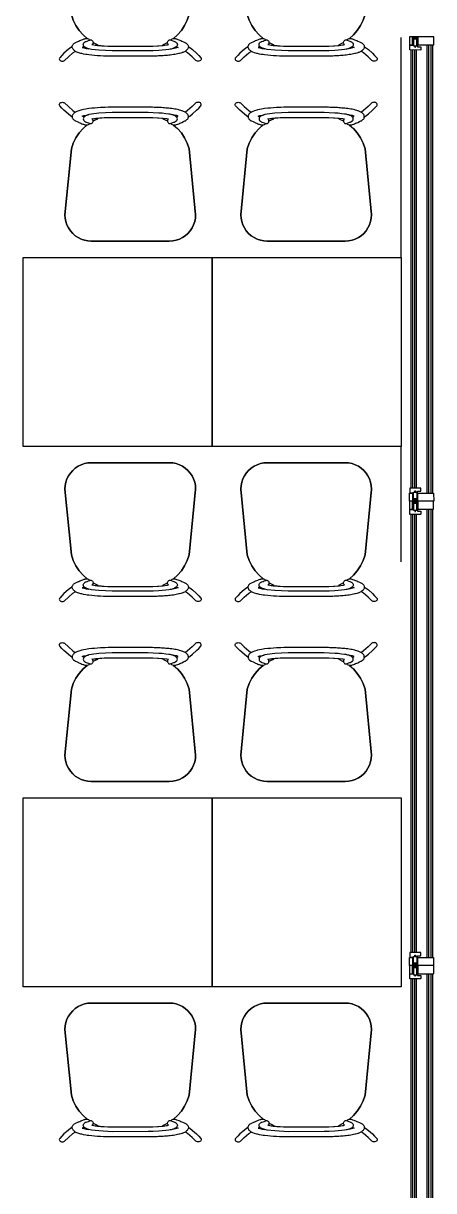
# Model space of a CAD drawing. Header units: inches. Extents: x 19839 to 37459, y -6108 to 838.
# Drawn here: x 36570.1 to 36722.1, y -1971.6 to -1539.6 of the extents above; entities that cross this region are included whole.
import ezdxf

# ---------------------------------------------------------------- set-up
doc = ezdxf.new("R2010")
doc.units = ezdxf.units.IN
doc.header["$MEASUREMENT"] = 0
doc.linetypes.add('DOTX2', pattern=[12.7, 0, -12.7])
for name, color, linetype in [('ALUMINIUM-ATA', 152, 'Continuous'), ('ELE-5-ATA', 57, 'Continuous'), ('FURNITURE-ATA', 34, 'Continuous'), ('GLASS-ATA', 140, 'Continuous'), ('WIPEOUT-ATA', 185, 'DOTX2')]:
    doc.layers.add(name, color=color, linetype=linetype)

# ---------------------------------------------------------------- blocks, each defined once
blk = doc.blocks.new('thornet1')
blk.add_wipeout([(16835.53, -12716.7), (16835.76, -12715.53), (16836.67, -12713.34), (16838.12, -12711.45), (16840, -12710.01), (16841.07, -12709.48), (16843.96, -12708.83), (16846.34, -12708.96), (16852.41, -12709.56), (16861.16, -12710.42), (16867.28, -12711.02), (16870.14, -12712.13), (16872.75, -12713.71), (16874.29, -12715.06), (16875.5, -12716.44), (16875.65, -12715.48), (16876.18, -12714.09), (16876.92, -12712.47), (16877.5, -12711.64), (16878, -12711.3), (16878.48, -12711.01), (16879.36, -12709.89), (16880.62, -12708.45), (16882.34, -12706.86), (16882.83, -12706.9), (16883.17, -12707.25), (16883.34, -12707.91), (16883.17, -12708.57), (16882.68, -12709.12), (16881.86, -12709.97), (16880.93, -12711.04), (16879.95, -12712.29), (16880.21, -12712.93), (16880.77, -12714.78), (16881.33, -12718.54), (16881.6, -12723.15), (16881.61, -12729.45), (16881.61, -12739.01), (16881.52, -12741.65), (16881.33, -12744.15), (16880.94, -12747.1), (16880.44, -12749.14), (16880.22, -12750.76), (16881.18, -12751.92), (16882.29, -12753.16), (16883.08, -12753.97), (16883.34, -12754.78), (16883.11, -12755.55), (16882.65, -12755.85), (16882.16, -12755.72), (16880.47, -12754.06), (16878.9, -12752.23), (16878.34, -12751.49), (16877.3, -12750.84), (16876.56, -12749.46), (16875.8, -12747.65), (16875.59, -12747.01), (16874.9, -12746.93), (16874.29, -12747.63), (16872.29, -12749.28), (16870.67, -12750.3), (16868.25, -12751.34), (16867.28, -12751.67), (16845.12, -12753.84), (16844.02, -12753.95), (16840.97, -12753.16), (16838.56, -12751.63), (16837, -12749.84), (16835.76, -12747.15), (16835.45, -12744.81), (16835.45, -12736.61)]).dxf.layer = 'WIPEOUT-ATA'
at = {"layer": 'FURNITURE-ATA'}
for p, q in [((16839.01, -12710.67, 61.43), (16838.12, -12711.45, 61.43)), ((16839.01, -12710.67, 58.87), (16838.12, -12711.45, 58.87)), ((16840, -12710.01, 61.43), (16839.01, -12710.67, 61.43)), ((16840, -12710.01, 58.87), (16839.01, -12710.67, 58.87)), ((16841.07, -12709.48, 61.43), (16840, -12710.01, 61.43)), ((16841.07, -12709.48, 58.87), (16840, -12710.01, 58.87)), ((16842.19, -12709.1, 61.43), (16841.07, -12709.48, 61.43)), ((16842.19, -12709.1, 58.87), (16841.07, -12709.48, 58.87)), ((16843.36, -12708.87, 61.43), (16842.19, -12709.1, 61.43)), ((16843.36, -12708.87, 58.87), (16842.19, -12709.1, 58.87)), ((16844.56, -12708.79, 61.43), (16843.36, -12708.87, 61.43)), ((16844.56, -12708.79, 58.87), (16843.36, -12708.87, 58.87)), ((16867.28, -12711.02, 61.43), (16844.56, -12708.79, 61.43)), ((16867.28, -12711.02, 58.87), (16844.56, -12708.79, 58.87)), ((16869.23, -12711.68, 61.43), (16867.28, -12711.02, 61.43)), ((16869.23, -12711.68, 58.87), (16867.28, -12711.02, 58.87)), ((16836.14, -12714.41, 61.43), (16835.76, -12715.53, 61.43)), ((16836.14, -12714.41, 58.87), (16835.76, -12715.53, 58.87)), ((16836.67, -12713.34, 61.43), (16836.14, -12714.41, 61.43)), ((16836.67, -12713.34, 58.87), (16836.14, -12714.41, 58.87)), ((16836.14, -12714.41, 58.87), (16836.14, -12714.41, 61.43)), ((16837.33, -12712.35, 61.43), (16836.67, -12713.34, 61.43)), ((16837.33, -12712.35, 58.87), (16836.67, -12713.34, 58.87)), ((16836.67, -12713.34, 58.87), (16836.67, -12713.34, 61.43)), ((16838.12, -12711.45, 61.43), (16837.33, -12712.35, 61.43)), ((16838.12, -12711.45, 58.87), (16837.33, -12712.35, 58.87)), ((16871.06, -12712.58, 61.43), (16869.23, -12711.68, 61.43)), ((16871.06, -12712.58, 58.87), (16869.23, -12711.68, 58.87)), ((16869.23, -12711.68, 58.87), (16869.23, -12711.68, 61.43)), ((16872.75, -12713.71, 61.43), (16871.06, -12712.58, 61.43)), ((16872.75, -12713.71, 58.87), (16871.06, -12712.58, 58.87)), ((16871.06, -12712.58, 58.87), (16871.06, -12712.58, 61.43)), ((16874.29, -12715.06, 61.43), (16872.75, -12713.71, 61.43)), ((16874.29, -12715.06, 58.87), (16872.75, -12713.71, 58.87)), ((16872.75, -12713.71, 58.87), (16872.75, -12713.71, 61.43)), ((16875.5, -12716.44, 58.87), (16874.29, -12715.06, 58.87)), ((16835.53, -12716.7, 61.43), (16835.45, -12717.87, 61.43)), ((16835.53, -12716.7, 58.87), (16835.45, -12717.87, 58.87)), ((16835.45, -12717.87, 58.87), (16835.45, -12717.87, 61.43)), ((16835.45, -12717.87, 61.43), (16835.45, -12744.81, 61.43)), ((16835.45, -12717.87, 58.87), (16835.45, -12744.81, 58.87)), ((16835.76, -12715.53, 61.43), (16835.53, -12716.7, 61.43)), ((16835.76, -12715.53, 58.87), (16835.53, -12716.7, 58.87)), ((16835.53, -12716.7, 58.87), (16835.53, -12716.7, 61.43)), ((16835.76, -12715.53, 58.87), (16835.76, -12715.53, 61.43)), ((16877.67, -12720.12, 58.87), (16876.89, -12718.54, 58.87)), ((16876.91, -12744.1, 58.87), (16877.67, -12742.57, 58.87)), ((16877.67, -12742.57, 58.87), (16877.67, -12742.57, 61.43)), ((16835.45, -12744.81, 58.87), (16835.45, -12744.81, 61.43)), ((16835.45, -12744.81, 61.43), (16835.53, -12745.99, 61.43)), ((16835.45, -12744.81, 58.87), (16835.53, -12745.99, 58.87)), ((16835.53, -12745.99, 61.43), (16835.76, -12747.15, 61.43)), ((16835.53, -12745.99, 58.87), (16835.53, -12745.99, 61.43)), ((16835.53, -12745.99, 58.87), (16835.76, -12747.15, 58.87)), ((16835.76, -12747.15, 61.43), (16836.14, -12748.28, 61.43)), ((16835.76, -12747.15, 58.87), (16835.76, -12747.15, 61.43)), ((16835.76, -12747.15, 58.87), (16836.14, -12748.28, 58.87)), ((16874.29, -12747.63, 61.43), (16875.51, -12746.23, 120.3)), ((16874.29, -12747.63, 58.87), (16875.51, -12746.23, 117.75)), ((16875.51, -12746.23, 117.75), (16875.51, -12746.23, 120.3)), ((16836.14, -12748.28, 61.43), (16836.67, -12749.35, 61.43)), ((16836.14, -12748.28, 58.87), (16836.14, -12748.28, 61.43)), ((16836.14, -12748.28, 58.87), (16836.67, -12749.35, 58.87)), ((16836.67, -12749.35, 61.43), (16837.33, -12750.34, 61.43)), ((16836.67, -12749.35, 58.87), (16836.67, -12749.35, 61.43)), ((16836.67, -12749.35, 58.87), (16837.33, -12750.34, 58.87)), ((16837.33, -12750.34, 61.43), (16838.12, -12751.23, 61.43)), ((16837.33, -12750.34, 58.87), (16837.33, -12750.34, 61.43)), ((16837.33, -12750.34, 58.87), (16838.12, -12751.23, 58.87)), ((16838.12, -12751.23, 61.43), (16839.01, -12752.02, 61.43)), ((16838.12, -12751.23, 58.87), (16838.12, -12751.23, 61.43)), ((16838.12, -12751.23, 58.87), (16839.01, -12752.02, 58.87)), ((16867.28, -12751.67, 61.43), (16869.23, -12751.01, 61.43)), ((16867.28, -12751.67, 58.87), (16869.23, -12751.01, 58.87)), ((16869.23, -12751.01, 61.43), (16871.06, -12750.11, 61.43)), ((16869.23, -12751.01, 58.87), (16871.06, -12750.11, 58.87)), ((16869.23, -12751.01, 58.87), (16869.23, -12751.01, 61.43)), ((16871.06, -12750.11, 61.43), (16872.75, -12748.97, 61.43)), ((16871.06, -12750.11, 58.87), (16872.75, -12748.97, 58.87)), ((16871.06, -12750.11, 58.87), (16871.06, -12750.11, 61.43)), ((16872.75, -12748.97, 61.43), (16874.29, -12747.63, 61.43)), ((16872.75, -12748.97, 58.87), (16874.29, -12747.63, 58.87)), ((16872.75, -12748.97, 58.87), (16872.75, -12748.97, 61.43)), ((16874.29, -12747.63, 58.87), (16874.29, -12747.63, 61.43)), ((16839.01, -12752.02, 61.43), (16840, -12752.68, 61.43)), ((16839.01, -12752.02, 58.87), (16839.01, -12752.02, 61.43)), ((16839.01, -12752.02, 58.87), (16840, -12752.68, 58.87)), ((16840, -12752.68, 61.43), (16841.07, -12753.2, 61.43)), ((16840, -12752.68, 58.87), (16840, -12752.68, 61.43)), ((16840, -12752.68, 58.87), (16841.07, -12753.2, 58.87)), ((16841.07, -12753.2, 61.43), (16842.19, -12753.59, 61.43)), ((16841.07, -12753.2, 58.87), (16841.07, -12753.2, 61.43)), ((16841.07, -12753.2, 58.87), (16842.19, -12753.59, 58.87)), ((16842.19, -12753.59, 61.43), (16843.36, -12753.82, 61.43)), ((16842.19, -12753.59, 58.87), (16842.19, -12753.59, 61.43)), ((16842.19, -12753.59, 58.87), (16843.36, -12753.82, 58.87)), ((16843.36, -12753.82, 61.43), (16844.56, -12753.9, 61.43)), ((16843.36, -12753.82, 58.87), (16844.56, -12753.9, 58.87)), ((16844.56, -12753.9, 61.43), (16867.28, -12751.67, 61.43)), ((16844.56, -12753.9, 58.87), (16867.28, -12751.67, 58.87)), ((16844.56, -12753.9, 58.87), (16844.56, -12753.9, 61.43)), ((16867.28, -12751.67, 58.87), (16867.28, -12751.67, 61.43))]:
    blk.add_line(p, q, dxfattribs=at)
for points, elevation in [([(16878.34, -12711.2), (16878.61, -12710.82), (16879.36, -12709.89), (16880.62, -12708.45), (16881.36, -12707.73), (16882.16, -12706.97)], 33.45), ([(16882.16, -12706.97), (16882.34, -12706.86), (16882.55, -12706.82), (16882.75, -12706.86), (16882.94, -12706.97), (16883.11, -12707.14), (16883.23, -12707.36), (16883.31, -12707.63), (16883.34, -12707.91), (16883.31, -12708.19), (16883.23, -12708.45), (16883.11, -12708.68), (16881.86, -12709.97), (16880.5, -12711.55), (16879.95, -12712.29)], 16.77), ([(16876.03, -12717.37), (16875.82, -12717.17), (16875.66, -12716.9), (16875.55, -12716.55), (16875.52, -12716.22), (16875.56, -12715.84), (16875.61, -12715.61), (16875.69, -12715.36), (16875.84, -12714.91), (16875.95, -12714.62), (16876.09, -12714.28), (16876.26, -12713.9), (16876.41, -12713.57), (16876.67, -12712.99), (16876.92, -12712.47), (16877, -12712.3), (16877.16, -12712.04), (16877.25, -12711.9), (16877.35, -12711.79), (16877.56, -12711.58), (16877.66, -12711.5), (16877.9, -12711.37), (16878.01, -12711.32), (16878.27, -12711.28), (16878.38, -12711.26), (16878.5, -12711.28), (16878.76, -12711.32), (16878.88, -12711.37), (16879.12, -12711.5), (16879.24, -12711.58), (16879.37, -12711.7), (16879.57, -12711.9), (16879.69, -12712.04), (16879.82, -12712.22), (16879.95, -12712.43), (16880.09, -12712.68), (16880.21, -12712.93), (16880.33, -12713.22), (16880.4, -12713.42), (16880.44, -12713.55), (16880.56, -12713.92), (16880.67, -12714.33), (16880.72, -12714.56), (16880.82, -12714.99), (16880.92, -12715.45), (16881.01, -12715.94), (16881.09, -12716.46), (16881.16, -12717), (16881.23, -12717.56), (16881.28, -12718.05), (16881.33, -12718.54), (16881.37, -12719.03), (16881.41, -12719.52), (16881.45, -12720.04), (16881.49, -12720.54), (16881.52, -12721.04), (16881.54, -12721.57), (16881.56, -12722.09), (16881.58, -12722.62), (16881.6, -12723.15), (16881.61, -12723.68), (16881.61, -12739.01), (16881.58, -12740.07), (16881.56, -12740.59), (16881.52, -12741.65), (16881.45, -12742.65), (16881.37, -12743.66), (16881.28, -12744.64), (16881.16, -12745.69), (16881.09, -12746.23), (16881.01, -12746.74), (16880.87, -12747.46), (16880.73, -12748.1), (16880.65, -12748.41), (16880.44, -12749.14), (16880.21, -12749.76), (16880.09, -12750.01), (16879.97, -12750.21), (16879.82, -12750.47), (16879.69, -12750.64), (16879.57, -12750.79), (16879.37, -12750.99), (16879.24, -12751.1), (16879.12, -12751.19), (16878.88, -12751.31), (16878.76, -12751.36), (16878.38, -12751.42), (16878.01, -12751.36), (16877.9, -12751.31), (16877.66, -12751.19), (16877.56, -12751.1), (16877.35, -12750.9), (16877.25, -12750.79), (16877.16, -12750.64), (16877, -12750.38), (16876.92, -12750.21), (16876.67, -12749.69), (16876.45, -12749.22), (16876.41, -12749.12), (16876.26, -12748.79), (16876.09, -12748.41), (16875.95, -12748.07), (16875.84, -12747.77), (16875.75, -12747.52), (16875.65, -12747.21), (16875.59, -12747.01), (16875.56, -12746.88), (16875.55, -12746.8), (16875.52, -12746.47), (16875.54, -12746.2), (16875.55, -12746.13), (16875.56, -12746.1), (16875.66, -12745.79), (16875.82, -12745.52), (16876.03, -12745.31)], 60.9), ([(16878.3, -12715.4), (16878.31, -12715.39), (16878.48, -12715.04), (16878.61, -12714.78), (16878.76, -12715.31), (16878.93, -12716.15), (16879, -12716.59), (16879.05, -12716.88)], 84.47), ([(16878.3, -12747.28), (16878.31, -12747.3), (16878.48, -12747.64), (16878.61, -12747.91), (16878.76, -12747.38), (16878.93, -12746.54), (16879, -12746.1), (16879.05, -12745.8)], 84.47), ([(16882.16, -12755.72), (16882.34, -12755.83), (16882.55, -12755.86), (16882.75, -12755.83), (16882.94, -12755.72), (16883.11, -12755.55), (16883.23, -12755.32), (16883.31, -12755.06), (16883.34, -12754.78), (16883.31, -12754.5), (16883.23, -12754.23), (16883.11, -12754.01), (16881.86, -12752.71), (16880.5, -12751.13), (16879.95, -12750.39)], 16.77), ([(16878.34, -12751.49), (16878.61, -12751.86), (16879.36, -12752.8), (16880.62, -12754.24), (16881.36, -12754.95), (16882.16, -12755.72)], 33.45)]:
    blk.add_lwpolyline(points, dxfattribs=dict(at, elevation=elevation))
at = {"layer": 'FURNITURE-ATA', "elevation": 72.41}
blk.add_lwpolyline([(16876.02, -12745.09), (16876.02, -12744.9), (16876.08, -12744.71), (16876.19, -12744.54), (16876.35, -12744.39), (16876.54, -12744.28), (16876.75, -12744.21), (16876.96, -12744.19), (16877.17, -12744.22), (16877.36, -12744.29), (16877.51, -12744.4), (16877.61, -12744.55), (16877.62, -12744.57), (16877.63, -12744.51), (16877.74, -12743.88), (16877.79, -12743.48), (16877.84, -12743.1), (16877.89, -12742.69), (16877.92, -12742.27), (16877.95, -12741.89), (16877.98, -12741.51), (16878.01, -12741.13), (16878.05, -12740.34), (16878.11, -12739.15), (16878.14, -12737.93), (16878.15, -12737.52), (16878.15, -12725.16), (16878.11, -12723.54), (16878.03, -12721.95), (16878.01, -12721.56), (16877.92, -12720.42), (16877.89, -12720), (16877.74, -12718.84), (16877.69, -12718.49), (16877.63, -12718.17), (16877.62, -12718.12), (16877.61, -12718.14), (16877.51, -12718.28), (16877.36, -12718.4), (16877.17, -12718.47), (16876.96, -12718.5), (16876.75, -12718.47), (16876.54, -12718.4), (16876.35, -12718.29), (16876.19, -12718.15), (16876.08, -12717.98), (16876.02, -12717.79), (16876.02, -12717.6), (16876.47, -12716.26), (16876.54, -12716.07), (16876.57, -12715.98), (16876.59, -12715.93), (16876.65, -12715.82), (16876.78, -12715.6), (16876.84, -12715.51), (16877.01, -12715.34), (16877.07, -12715.28), (16877.33, -12715.14), (16877.61, -12715.09), (16877.9, -12715.13), (16878.17, -12715.28), (16878.24, -12715.35), (16878.41, -12715.51), (16878.49, -12715.6), (16878.56, -12715.72), (16878.76, -12716.07), (16878.84, -12716.23), (16878.91, -12716.43), (16878.99, -12716.67), (16879.06, -12716.94), (16879.15, -12717.27), (16879.2, -12717.55), (16879.29, -12718.08), (16879.41, -12719.11), (16879.55, -12720.29), (16879.64, -12721.51), (16879.76, -12723.46), (16879.79, -12725.16), (16879.82, -12737.55), (16879.58, -12742.21), (16879.26, -12744.77), (16879.09, -12745.67), (16878.98, -12746.02), (16878.84, -12746.45), (16878.62, -12746.86), (16878.49, -12747.08), (16878.41, -12747.18), (16878.17, -12747.41), (16877.9, -12747.55), (16877.61, -12747.6), (16877.34, -12747.55), (16877.07, -12747.41), (16876.84, -12747.18), (16876.78, -12747.08), (16876.65, -12746.87), (16876.59, -12746.76), (16876.54, -12746.62), (16876.39, -12746.2), (16876.26, -12745.81), (16876.08, -12745.27)], close=True, dxfattribs=at)
at = {"layer": 'FURNITURE-ATA'}
mesh = blk.add_polyface(dxfattribs=at)
corners = [(16839.01, -12710.67, 61.43), (16838.12, -12711.45, 58.87), (16838.12, -12711.45, 61.43), (16839.01, -12710.67, 58.87)]
mesh.append_faces([[corners[k] for k in face] for face in [(0, 1, 2), (1, 0, 3)]], dxfattribs={"vtx0": -1})
mesh = blk.add_polyface(dxfattribs=at)
corners = [(16840, -12710.01, 61.43), (16839.01, -12710.67, 58.87), (16839.01, -12710.67, 61.43), (16840, -12710.01, 58.87)]
mesh.append_faces([[corners[k] for k in face] for face in [(0, 1, 2), (1, 0, 3)]], dxfattribs={"vtx0": -1})
mesh = blk.add_polyface(dxfattribs=at)
corners = [(16841.07, -12709.48, 61.43), (16840, -12710.01, 58.87), (16840, -12710.01, 61.43), (16841.07, -12709.48, 58.87)]
mesh.append_faces([[corners[k] for k in face] for face in [(0, 1, 2), (1, 0, 3)]], dxfattribs={"vtx0": -1})
mesh = blk.add_polyface(dxfattribs=at)
corners = [(16842.19, -12709.1, 61.43), (16841.07, -12709.48, 58.87), (16841.07, -12709.48, 61.43), (16842.19, -12709.1, 58.87)]
mesh.append_faces([[corners[k] for k in face] for face in [(0, 1, 2), (1, 0, 3)]], dxfattribs={"vtx0": -1})
mesh = blk.add_polyface(dxfattribs=at)
corners = [(16843.36, -12708.87, 61.43), (16842.19, -12709.1, 58.87), (16842.19, -12709.1, 61.43), (16843.36, -12708.87, 58.87)]
mesh.append_faces([[corners[k] for k in face] for face in [(0, 1, 2), (1, 0, 3)]], dxfattribs={"vtx0": -1})
mesh = blk.add_polyface(dxfattribs=at)
corners = [(16844.56, -12708.79, 61.43), (16843.36, -12708.87, 58.87), (16843.36, -12708.87, 61.43), (16844.56, -12708.79, 58.87)]
mesh.append_faces([[corners[k] for k in face] for face in [(0, 1, 2), (1, 0, 3)]], dxfattribs={"vtx0": -1})
mesh = blk.add_polyface(dxfattribs=at)
corners = [(16867.28, -12711.02, 61.43), (16844.56, -12708.79, 58.87), (16844.56, -12708.79, 61.43), (16867.28, -12711.02, 58.87)]
mesh.append_faces([[corners[k] for k in face] for face in [(0, 1, 2), (1, 0, 3)]], dxfattribs={"vtx0": -1})
mesh = blk.add_polyface(dxfattribs=at)
corners = [(16869.23, -12711.68, 61.43), (16867.28, -12711.02, 58.87), (16867.28, -12711.02, 61.43), (16869.23, -12711.68, 58.87)]
mesh.append_faces([[corners[k] for k in face] for face in [(0, 1, 2), (1, 0, 3)]], dxfattribs={"vtx0": -1})
mesh = blk.add_polyface(dxfattribs=at)
corners = [(16835.76, -12715.53, 61.43), (16836.14, -12714.41, 58.87), (16835.76, -12715.53, 58.87), (16836.14, -12714.41, 61.43)]
mesh.append_faces([[corners[k] for k in face] for face in [(0, 1, 2), (1, 0, 3)]], dxfattribs={"vtx0": -1})
mesh = blk.add_polyface(dxfattribs=at)
corners = [(16836.14, -12714.41, 61.43), (16836.67, -12713.34, 58.87), (16836.14, -12714.41, 58.87), (16836.67, -12713.34, 61.43)]
mesh.append_faces([[corners[k] for k in face] for face in [(0, 1, 2), (1, 0, 3)]], dxfattribs={"vtx0": -1})
mesh = blk.add_polyface(dxfattribs=at)
corners = [(16836.67, -12713.34, 58.87), (16837.33, -12712.35, 61.43), (16837.33, -12712.35, 58.87), (16836.67, -12713.34, 61.43)]
mesh.append_faces([[corners[k] for k in face] for face in [(0, 1, 2), (1, 0, 3)]], dxfattribs={"vtx0": -1})
mesh = blk.add_polyface(dxfattribs=at)
corners = [(16837.33, -12712.35, 61.43), (16838.12, -12711.45, 58.87), (16837.33, -12712.35, 58.87), (16838.12, -12711.45, 61.43)]
mesh.append_faces([[corners[k] for k in face] for face in [(0, 1, 2), (1, 0, 3)]], dxfattribs={"vtx0": -1})
mesh = blk.add_polyface(dxfattribs=at)
corners = [(16871.06, -12712.58, 61.43), (16869.23, -12711.68, 58.87), (16869.23, -12711.68, 61.43), (16871.06, -12712.58, 58.87)]
mesh.append_faces([[corners[k] for k in face] for face in [(0, 1, 2), (1, 0, 3)]], dxfattribs={"vtx0": -1})
mesh = blk.add_polyface(dxfattribs=at)
corners = [(16872.75, -12713.71, 61.43), (16871.06, -12712.58, 58.87), (16871.06, -12712.58, 61.43), (16872.75, -12713.71, 58.87)]
mesh.append_faces([[corners[k] for k in face] for face in [(0, 1, 2), (1, 0, 3)]], dxfattribs={"vtx0": -1})
mesh = blk.add_polyface(dxfattribs=at)
corners = [(16874.29, -12715.06, 61.43), (16872.75, -12713.71, 58.87), (16872.75, -12713.71, 61.43), (16874.29, -12715.06, 58.87)]
mesh.append_faces([[corners[k] for k in face] for face in [(0, 1, 2), (1, 0, 3)]], dxfattribs={"vtx0": -1})
mesh = blk.add_polyface(dxfattribs=at)
corners = [(16835.45, -12717.87, 61.43), (16835.53, -12716.7, 58.87), (16835.45, -12717.87, 58.87), (16835.53, -12716.7, 61.43)]
mesh.append_faces([[corners[k] for k in face] for face in [(0, 1, 2), (1, 0, 3)]], dxfattribs={"vtx0": -1})
mesh = blk.add_polyface(dxfattribs=at)
corners = [(16835.45, -12744.81, 61.43), (16835.45, -12717.87, 58.87), (16835.45, -12744.81, 58.87), (16835.45, -12717.87, 61.43)]
mesh.append_faces([[corners[k] for k in face] for face in [(0, 1, 2), (1, 0, 3)]], dxfattribs={"vtx0": -1})
mesh = blk.add_polyface(dxfattribs=at)
corners = [(16835.53, -12716.7, 61.43), (16835.76, -12715.53, 58.87), (16835.53, -12716.7, 58.87), (16835.76, -12715.53, 61.43)]
mesh.append_faces([[corners[k] for k in face] for face in [(0, 1, 2), (1, 0, 3)]], dxfattribs={"vtx0": -1})
mesh = blk.add_polyface(dxfattribs=at)
corners = [(16835.53, -12745.99, 61.43), (16835.45, -12744.81, 58.87), (16835.53, -12745.99, 58.87), (16835.45, -12744.81, 61.43)]
mesh.append_faces([[corners[k] for k in face] for face in [(0, 1, 2), (1, 0, 3)]], dxfattribs={"vtx0": -1})
mesh = blk.add_polyface(dxfattribs=at)
corners = [(16835.76, -12747.15, 61.43), (16835.53, -12745.99, 58.87), (16835.76, -12747.15, 58.87), (16835.53, -12745.99, 61.43)]
mesh.append_faces([[corners[k] for k in face] for face in [(0, 1, 2), (1, 0, 3)]], dxfattribs={"vtx0": -1})
mesh = blk.add_polyface(dxfattribs=at)
corners = [(16836.14, -12748.28, 61.43), (16835.76, -12747.15, 58.87), (16836.14, -12748.28, 58.87), (16835.76, -12747.15, 61.43)]
mesh.append_faces([[corners[k] for k in face] for face in [(0, 1, 2), (1, 0, 3)]], dxfattribs={"vtx0": -1})
mesh = blk.add_polyface(dxfattribs=at)
corners = [(16875.51, -12746.23, 117.75), (16874.29, -12747.63, 61.43), (16874.29, -12747.63, 58.87), (16875.51, -12746.23, 120.3)]
mesh.append_faces([[corners[k] for k in face] for face in [(0, 1, 2), (1, 0, 3)]], dxfattribs={"vtx0": -1})
mesh = blk.add_polyface(dxfattribs=at)
corners = [(16836.67, -12749.35, 61.43), (16836.14, -12748.28, 58.87), (16836.67, -12749.35, 58.87), (16836.14, -12748.28, 61.43)]
mesh.append_faces([[corners[k] for k in face] for face in [(0, 1, 2), (1, 0, 3)]], dxfattribs={"vtx0": -1})
mesh = blk.add_polyface(dxfattribs=at)
corners = [(16837.33, -12750.34, 61.43), (16836.67, -12749.35, 58.87), (16837.33, -12750.34, 58.87), (16836.67, -12749.35, 61.43)]
mesh.append_faces([[corners[k] for k in face] for face in [(0, 1, 2), (1, 0, 3)]], dxfattribs={"vtx0": -1})
mesh = blk.add_polyface(dxfattribs=at)
corners = [(16838.12, -12751.23, 61.43), (16837.33, -12750.34, 58.87), (16838.12, -12751.23, 58.87), (16837.33, -12750.34, 61.43)]
mesh.append_faces([[corners[k] for k in face] for face in [(0, 1, 2), (1, 0, 3)]], dxfattribs={"vtx0": -1})
mesh = blk.add_polyface(dxfattribs=at)
corners = [(16839.01, -12752.02, 58.87), (16838.12, -12751.23, 61.43), (16838.12, -12751.23, 58.87), (16839.01, -12752.02, 61.43)]
mesh.append_faces([[corners[k] for k in face] for face in [(0, 1, 2), (1, 0, 3)]], dxfattribs={"vtx0": -1})
mesh = blk.add_polyface(dxfattribs=at)
corners = [(16869.23, -12751.01, 58.87), (16867.28, -12751.67, 61.43), (16867.28, -12751.67, 58.87), (16869.23, -12751.01, 61.43)]
mesh.append_faces([[corners[k] for k in face] for face in [(0, 1, 2), (1, 0, 3)]], dxfattribs={"vtx0": -1})
mesh = blk.add_polyface(dxfattribs=at)
corners = [(16871.06, -12750.11, 58.87), (16869.23, -12751.01, 61.43), (16869.23, -12751.01, 58.87), (16871.06, -12750.11, 61.43)]
mesh.append_faces([[corners[k] for k in face] for face in [(0, 1, 2), (1, 0, 3)]], dxfattribs={"vtx0": -1})
mesh = blk.add_polyface(dxfattribs=at)
corners = [(16872.75, -12748.97, 58.87), (16871.06, -12750.11, 61.43), (16871.06, -12750.11, 58.87), (16872.75, -12748.97, 61.43)]
mesh.append_faces([[corners[k] for k in face] for face in [(0, 1, 2), (1, 0, 3)]], dxfattribs={"vtx0": -1})
mesh = blk.add_polyface(dxfattribs=at)
corners = [(16874.29, -12747.63, 58.87), (16872.75, -12748.97, 61.43), (16872.75, -12748.97, 58.87), (16874.29, -12747.63, 61.43)]
mesh.append_faces([[corners[k] for k in face] for face in [(0, 1, 2), (1, 0, 3)]], dxfattribs={"vtx0": -1})
mesh = blk.add_polyface(dxfattribs=at)
corners = [(16840, -12752.68, 58.87), (16839.01, -12752.02, 61.43), (16839.01, -12752.02, 58.87), (16840, -12752.68, 61.43)]
mesh.append_faces([[corners[k] for k in face] for face in [(0, 1, 2), (1, 0, 3)]], dxfattribs={"vtx0": -1})
mesh = blk.add_polyface(dxfattribs=at)
corners = [(16841.07, -12753.2, 58.87), (16840, -12752.68, 61.43), (16840, -12752.68, 58.87), (16841.07, -12753.2, 61.43)]
mesh.append_faces([[corners[k] for k in face] for face in [(0, 1, 2), (1, 0, 3)]], dxfattribs={"vtx0": -1})
mesh = blk.add_polyface(dxfattribs=at)
corners = [(16842.19, -12753.59, 58.87), (16841.07, -12753.2, 61.43), (16841.07, -12753.2, 58.87), (16842.19, -12753.59, 61.43)]
mesh.append_faces([[corners[k] for k in face] for face in [(0, 1, 2), (1, 0, 3)]], dxfattribs={"vtx0": -1})
mesh = blk.add_polyface(dxfattribs=at)
corners = [(16843.36, -12753.82, 58.87), (16842.19, -12753.59, 61.43), (16842.19, -12753.59, 58.87), (16843.36, -12753.82, 61.43)]
mesh.append_faces([[corners[k] for k in face] for face in [(0, 1, 2), (1, 0, 3)]], dxfattribs={"vtx0": -1})
mesh = blk.add_polyface(dxfattribs=at)
corners = [(16844.56, -12753.9, 58.87), (16843.36, -12753.82, 61.43), (16843.36, -12753.82, 58.87), (16844.56, -12753.9, 61.43)]
mesh.append_faces([[corners[k] for k in face] for face in [(0, 1, 2), (1, 0, 3)]], dxfattribs={"vtx0": -1})
mesh = blk.add_polyface(dxfattribs=at)
corners = [(16867.28, -12751.67, 58.87), (16844.56, -12753.9, 61.43), (16844.56, -12753.9, 58.87), (16867.28, -12751.67, 61.43)]
mesh.append_faces([[corners[k] for k in face] for face in [(0, 1, 2), (1, 0, 3)]], dxfattribs={"vtx0": -1})

msp = doc.modelspace()

# ---------------------------------------------------------------- linework, layer by layer
at = {"layer": 'ALUMINIUM-ATA', "extrusion": (-0.019068, -6.2595e-05, 0.999818)}
for p, q in [((36714.56, -1544.83, -0.06), (36714.16, -1544.83, -0.06)), ((36714.56, -1545, -0.06), (36714.56, -1544.83, -0.06)), ((36715.73, -1545.03, -0.03), (36714.59, -1545.03, -0.06)), ((36716.18, -1544.83, -0.03), (36715.76, -1544.83, -0.03)), ((36715.76, -1544.83, -0.03), (36715.76, -1545, -0.03)), ((36714.56, -1716.7, -0.1), (36714.16, -1716.7, -0.11)), ((36714.56, -1716.87, -0.1), (36714.56, -1716.7, -0.1)), ((36715.73, -1716.9, -0.08), (36714.59, -1716.9, -0.1)), ((36716.18, -1716.7, -0.07), (36715.76, -1716.7, -0.08)), ((36715.76, -1716.7, -0.08), (36715.76, -1716.87, -0.08)), ((36714.56, -1888.58, -0.14), (36714.16, -1888.58, -0.15)), ((36714.56, -1888.75, -0.14), (36714.56, -1888.58, -0.14)), ((36715.73, -1888.78, -0.12), (36714.59, -1888.78, -0.14)), ((36716.18, -1888.58, -0.11), (36715.76, -1888.58, -0.12)), ((36715.76, -1888.58, -0.12), (36715.76, -1888.75, -0.12))]:
    msp.add_line(p, q, dxfattribs=at)
at = {"layer": 'ALUMINIUM-ATA', "extrusion": (-0.019068, 6.2595e-05, 0.999818)}
for p, q in [((36714.56, -1716.2, -0.1), (36714.16, -1716.2, -0.11)), ((36714.56, -1716.03, -0.1), (36714.56, -1716.2, -0.1)), ((36715.73, -1716, -0.08), (36714.59, -1716, -0.1)), ((36715.76, -1716.2, -0.08), (36715.76, -1716.03, -0.08)), ((36716.18, -1716.2, -0.07), (36715.76, -1716.2, -0.08)), ((36714.56, -1888.08, -0.14), (36714.16, -1888.08, -0.15)), ((36714.56, -1887.91, -0.14), (36714.56, -1888.08, -0.14)), ((36715.73, -1887.88, -0.12), (36714.59, -1887.88, -0.14)), ((36715.76, -1888.08, -0.12), (36715.76, -1887.91, -0.12)), ((36716.18, -1888.08, -0.11), (36715.76, -1888.08, -0.12))]:
    msp.add_line(p, q, dxfattribs=at)
at = {"layer": 'ALUMINIUM-ATA', "extrusion": (-0.019068, -6.2595e-05, 0.999818)}
for points, elevation in [([(1665.35, 36704.24), (1668.07, 36704.23, 0.414214), (1668.1, 36704.26), (1668.12, 36710.08, 0.414214), (1668.09, 36710.11), (1665.15, 36710.12, 0.414214), (1665.12, 36710.09), (1665.09, 36701.15, 0.414214), (1665.12, 36701.12), (1668.06, 36701.11, 0.414214), (1668.09, 36701.14), (1668.09, 36702.18, 0.414214), (1668.06, 36702.21), (1665.34, 36702.22)], -700.03), ([(1837.22, 36703.67), (1839.94, 36703.66, 0.414214), (1839.97, 36703.69), (1839.99, 36709.51, 0.414214), (1839.96, 36709.54), (1837.02, 36709.55, 0.414214), (1836.99, 36709.52), (1836.96, 36700.58, 0.414214), (1836.99, 36700.55), (1839.93, 36700.54, 0.414214), (1839.96, 36700.57), (1839.97, 36701.61, 0.414214), (1839.94, 36701.64), (1837.22, 36701.65)], -700.06), ([(2009.1, 36703.11), (2011.82, 36703.1, 0.414214), (2011.85, 36703.13), (2011.87, 36708.95, 0.414214), (2011.84, 36708.98), (2008.9, 36708.99, 0.414214), (2008.87, 36708.96), (2008.84, 36700.02, 0.414214), (2008.87, 36699.99), (2011.81, 36699.98, 0.414214), (2011.84, 36700.01), (2011.84, 36701.05, 0.414214), (2011.81, 36701.08), (2009.09, 36701.09)], -700.09)]:
    msp.add_lwpolyline(points, format="xyb", dxfattribs=dict(at, elevation=elevation))
for points, elevation in [([(1665.63, 36702.38, -0.414214), (1665.56, 36702.46), (1665.56, 36702.51, -0.414214), (1665.63, 36702.58), (1665.73, 36702.58, 0.414214), (1665.81, 36702.66), (1665.81, 36703.91, 0.414214), (1665.74, 36703.98), (1665.64, 36703.98, -0.414214), (1665.56, 36704.06, -0.414214), (1665.64, 36704.13), (1668.69, 36704.12, 0.414214), (1668.76, 36704.2), (1668.77, 36705.17, -0.414214), (1668.97, 36705.37), (1669.77, 36705.37, -0.414214), (1669.97, 36705.17), (1669.95, 36701.32, -0.414214), (1669.88, 36701.24), (1669.7, 36701.24), (1668.23, 36701.25, -0.414214), (1668.15, 36701.32), (1668.16, 36702.38)], -699.93), ([(1668.81, 36703.42, 1), (1668.81, 36703.12, 1)], -699.93), ([(1837.51, 36701.82, -0.414214), (1837.43, 36701.9), (1837.43, 36701.95, -0.414214), (1837.51, 36702.02), (1837.61, 36702.02, 0.414214), (1837.68, 36702.09), (1837.69, 36703.34, 0.414214), (1837.61, 36703.42), (1837.51, 36703.42, -0.414214), (1837.44, 36703.5, -0.414214), (1837.51, 36703.57), (1840.56, 36703.56, 0.414214), (1840.64, 36703.64), (1840.64, 36704.61, -0.414214), (1840.84, 36704.81), (1841.64, 36704.81, -0.414214), (1841.84, 36704.61), (1841.83, 36700.75, -0.414214), (1841.75, 36700.68), (1841.58, 36700.68), (1840.1, 36700.68, -0.414214), (1840.03, 36700.76), (1840.03, 36701.81)], -699.96), ([(1840.69, 36702.86, 1), (1840.68, 36702.56, 1)], -699.96), ([(2009.38, 36701.26, -0.414214), (2009.31, 36701.33), (2009.31, 36701.38, -0.414214), (2009.38, 36701.46), (2009.48, 36701.46, 0.414214), (2009.56, 36701.53), (2009.56, 36702.78, 0.414214), (2009.49, 36702.86), (2009.39, 36702.86, -0.414214), (2009.31, 36702.93, -0.414214), (2009.39, 36703.01), (2012.44, 36703, 0.414214), (2012.51, 36703.07), (2012.52, 36704.05, -0.414214), (2012.72, 36704.25), (2013.52, 36704.24, -0.414214), (2013.72, 36704.04), (2013.7, 36700.19, -0.414214), (2013.63, 36700.11), (2013.45, 36700.11), (2011.98, 36700.12, -0.414214), (2011.9, 36700.19), (2011.91, 36701.25)], -700), ([(2012.56, 36702.3, 1), (2012.56, 36702, 1)], -700)]:
    msp.add_lwpolyline(points, format="xyb", close=True, dxfattribs=dict(at, elevation=elevation))
for points, elevation in [([(1665.96, 36703.93), (1665.96, 36702.63), (1668.46, 36702.63), (1668.46, 36703.93)], -699.93), ([(1837.84, 36703.37), (1837.83, 36702.07), (1840.33, 36702.06), (1840.34, 36703.36)], -699.96), ([(2009.71, 36702.81), (2009.71, 36701.51), (2012.21, 36701.5), (2012.21, 36702.8)], -700)]:
    msp.add_lwpolyline(points, close=True, dxfattribs=dict(at, elevation=elevation))
at = {"layer": 'ALUMINIUM-ATA', "extrusion": (-0.019068, 6.2595e-05, 0.999818)}
for points, elevation in [([(1595.67, 36714.94), (1592.95, 36714.93, -0.414214), (1592.92, 36714.96), (1592.9, 36720.78, -0.414214), (1592.93, 36720.81), (1595.87, 36720.82, -0.414214), (1595.9, 36720.79), (1595.93, 36711.85, -0.414214), (1595.9, 36711.82), (1592.96, 36711.81, -0.414214), (1592.93, 36711.84), (1592.92, 36712.88, -0.414214), (1592.95, 36712.91), (1595.67, 36712.92)], -700.27), ([(1767.54, 36715.5), (1764.82, 36715.49, -0.414214), (1764.79, 36715.52), (1764.77, 36721.34, -0.414214), (1764.8, 36721.37), (1767.74, 36721.38, -0.414214), (1767.77, 36721.35), (1767.8, 36712.41, -0.414214), (1767.77, 36712.38), (1764.83, 36712.37, -0.414214), (1764.8, 36712.4), (1764.8, 36713.44, -0.414214), (1764.83, 36713.47), (1767.55, 36713.48)], -700.33)]:
    msp.add_lwpolyline(points, format="xyb", dxfattribs=dict(at, elevation=elevation))
for points, elevation in [([(1595.38, 36713.09, 0.414214), (1595.46, 36713.16), (1595.46, 36713.21, 0.414214), (1595.38, 36713.29), (1595.28, 36713.29, -0.414214), (1595.21, 36713.36), (1595.2, 36714.61, -0.414214), (1595.28, 36714.69), (1595.38, 36714.69, 0.414214), (1595.45, 36714.76, 0.414214), (1595.38, 36714.84), (1592.33, 36714.83, -0.414214), (1592.25, 36714.9), (1592.25, 36715.88, 0.414214), (1592.05, 36716.08), (1591.25, 36716.07, 0.414214), (1591.05, 36715.87), (1591.06, 36712.02, 0.414214), (1591.14, 36711.94), (1591.31, 36711.94), (1592.79, 36711.95, 0.414214), (1592.86, 36712.02), (1592.86, 36713.08)], -700.13), ([(1592.2, 36714.13, -1), (1592.2, 36713.83, -1)], -700.13), ([(1767.26, 36713.65, 0.414214), (1767.33, 36713.73), (1767.33, 36713.78, 0.414214), (1767.26, 36713.85), (1767.16, 36713.85, -0.414214), (1767.08, 36713.93), (1767.08, 36715.18, -0.414214), (1767.15, 36715.25), (1767.25, 36715.25, 0.414214), (1767.33, 36715.33, 0.414214), (1767.25, 36715.4), (1764.2, 36715.39, -0.414214), (1764.13, 36715.47), (1764.12, 36716.44, 0.414214), (1763.92, 36716.64), (1763.12, 36716.64, 0.414214), (1762.92, 36716.44), (1762.93, 36712.58, 0.414214), (1763.01, 36712.51), (1763.18, 36712.51), (1764.66, 36712.51, 0.414214), (1764.73, 36712.59), (1764.73, 36713.64)], -700.18), ([(1764.08, 36714.69, -1), (1764.08, 36714.39, -1)], -700.18)]:
    msp.add_lwpolyline(points, format="xyb", close=True, dxfattribs=dict(at, elevation=elevation))
for points, elevation in [([(1595.05, 36714.64), (1595.06, 36713.34), (1592.56, 36713.33), (1592.55, 36714.63)], -700.13), ([(1766.93, 36715.2), (1766.93, 36713.9), (1764.43, 36713.89), (1764.43, 36715.19)], -700.18)]:
    msp.add_lwpolyline(points, close=True, dxfattribs=dict(at, elevation=elevation))
at = {"layer": 'ALUMINIUM-ATA', "extrusion": (-0.019068, -6.2595e-05, 0.999818)}
for centre, start, end in [((1665.51, 36702.65, -700.03), 269.8119, 359.8119), ((1665.52, 36703.79, -700.03), 359.8119, 89.8119), ((1837.39, 36702.08, -700.06), 269.8119, 359.8119), ((1837.39, 36703.22, -700.06), 359.8119, 89.8119), ((2009.26, 36701.52, -700.09), 269.8119, 359.8119), ((2009.27, 36702.66, -700.09), 359.8119, 89.8119)]:
    msp.add_arc(centre, 0.03, start, end, dxfattribs=at)
at = {"layer": 'ALUMINIUM-ATA', "extrusion": (-0.019068, 6.2595e-05, 0.999818)}
for centre, start, end in [((1595.5, 36713.35, -700.27), 180.1881, 270.1881), ((1595.5, 36714.49, -700.27), 90.1881, 180.1881), ((1767.37, 36713.91, -700.33), 180.1881, 270.1881), ((1767.37, 36715.05, -700.33), 90.1881, 180.1881)]:
    msp.add_arc(centre, 0.03, start, end, dxfattribs=at)
at = {"layer": 'ELE-5-ATA', "extrusion": (-5.41819e-07, 2.05555e-05, 1)}
for p, q in [((36713.61, -1549.44, 0.06), (36713.6, -1711.6, 0.02)), ((36715.61, -1549.44, 0.06), (36715.6, -1711.59, 0.02)), ((36713.61, -1721.32, 0.02), (36713.61, -1883.47, -0.02)), ((36715.61, -1721.31, 0.02), (36715.6, -1883.47, -0.02)), ((36713.61, -1893.19, -0.02), (36713.61, -2055.35, -0.06)), ((36715.61, -1893.19, -0.02), (36715.6, -2055.34, -0.06))]:
    msp.add_line(p, q, dxfattribs=at)
at = {"layer": 'ELE-5-ATA', "extrusion": (-4.70278e-07, -2.05572e-05, 1)}
for p, q in [((36719.57, -1547.57, 0.07), (36719.57, -1713.45, 0.02)), ((36721.57, -1547.56, 0.07), (36721.57, -1713.45, 0.02)), ((36719.57, -1719.44, 0.02), (36719.57, -1885.33, -0.02)), ((36721.57, -1719.44, 0.02), (36721.57, -1885.32, -0.02)), ((36719.57, -1891.32, -0.02), (36719.57, -2057.2, -0.06)), ((36721.57, -1891.31, -0.02), (36721.57, -2057.2, -0.06))]:
    msp.add_line(p, q, dxfattribs=at)
at = {"layer": 'ELE-5-ATA'}
msp.add_lwpolyline([(36710.06, -1738.83), (36710.06, -1544.83)], dxfattribs=at)
at = {"layer": 'GLASS-ATA', "extrusion": (-5.41819e-07, 2.05555e-05, 1)}
for p, q in [((36714.21, -1549.44, 0.06), (36714.2, -1711.6, 0.02)), ((36715.01, -1549.44, 0.06), (36715, -1711.59, 0.02)), ((36714.21, -1721.32, 0.02), (36714.21, -1883.47, -0.02)), ((36715.01, -1721.32, 0.02), (36715, -1883.47, -0.02)), ((36714.21, -1893.19, -0.02), (36714.21, -2055.35, -0.06)), ((36715.01, -1893.19, -0.02), (36715, -2055.34, -0.06))]:
    msp.add_line(p, q, dxfattribs=at)
at = {"layer": 'GLASS-ATA', "extrusion": (-4.70278e-07, -2.05572e-05, 1)}
for p, q in [((36720.17, -1547.57, 0.07), (36720.17, -1713.45, 0.02)), ((36720.97, -1547.57, 0.07), (36720.97, -1713.45, 0.02)), ((36720.17, -1719.44, 0.02), (36720.17, -1885.32, -0.02)), ((36720.97, -1719.44, 0.02), (36720.97, -1885.32, -0.02)), ((36720.17, -1891.32, -0.02), (36720.17, -2057.2, -0.06)), ((36720.97, -1891.32, -0.02), (36720.97, -2057.2, -0.06))]:
    msp.add_line(p, q, dxfattribs=at)

# ---------------------------------------------------------------- block references
at = {"yscale": 1.073074422310128, "rotation": 270}
for p, xscale, zscale in [((50271.36, 16563.5, -63.18), 1.073074422310128, 1.073074422310128), ((50336.52, 16563.5, -63.18), 1.073074422310128, 1.073074422310128), ((50271.36, -19685.88, -63.18), -1.073074422310128, 1.073074422309985), ((50336.52, -19685.88, -63.18), -1.073074422310128, 1.073074422309985), ((50271.36, 16363.5, -63.18), 1.073074422310128, 1.073074422310128), ((50336.52, 16363.5, -63.18), 1.073074422310128, 1.073074422310128), ((50271.36, -19885.88, -63.18), -1.073074422310128, 1.073074422309985), ((50336.52, -19885.88, -63.18), -1.073074422310128, 1.073074422309985), ((50271.36, 16163.5, -63.18), 1.073074422310128, 1.073074422310128), ((50336.52, 16163.5, -63.18), 1.073074422310128, 1.073074422310128)]:
    msp.add_blockref('thornet1', p, dxfattribs=dict(at, xscale=xscale, zscale=zscale))

# ---------------------------------------------------------------- wipeouts: each hides what was drawn before it
msp.add_wipeout([(36710.06, -1896.19), (36710.06, -1826.19), (36640.06, -1826.19), (36640.06, -1896.19)]).dxf.layer = 'WIPEOUT-ATA'

# ---------------------------------------------------------------- next in the draw order: block references
for p, xscale, zscale in [((50271.36, 16563.5, -63.18), 1.073074422310128, 1.073074422310128), ((50336.52, 16563.5, -63.18), 1.073074422310128, 1.073074422310128), ((50271.36, -19685.88, -63.18), -1.073074422310128, 1.073074422309985), ((50336.52, -19685.88, -63.18), -1.073074422310128, 1.073074422309985), ((50271.36, 16363.5, -63.18), 1.073074422310128, 1.073074422310128), ((50336.52, 16363.5, -63.18), 1.073074422310128, 1.073074422310128), ((50271.36, -19885.88, -63.18), -1.073074422310128, 1.073074422309985), ((50336.52, -19885.88, -63.18), -1.073074422310128, 1.073074422309985), ((50271.36, 16163.5, -63.18), 1.073074422310128, 1.073074422310128), ((50336.52, 16163.5, -63.18), 1.073074422310128, 1.073074422310128)]:
    msp.add_blockref('thornet1', p, dxfattribs=dict(at, xscale=xscale, zscale=zscale))

# ---------------------------------------------------------------- next in the draw order: wipeouts: each hides what was drawn before it
for points in [[(36710.06, -1696.19), (36710.06, -1626.19), (36640.06, -1626.19), (36640.06, -1696.19)], [(36640.06, -1896.19), (36640.06, -1826.19), (36570.06, -1826.19), (36570.06, -1896.19)]]:
    msp.add_wipeout(points).dxf.layer = 'WIPEOUT-ATA'

# ---------------------------------------------------------------- next in the draw order: linework, layer by layer
at = {"layer": 'FURNITURE-ATA'}
for points in [[(36640.06, -1826.19), (36640.06, -1896.19), (36570.06, -1896.19), (36570.06, -1826.19)], [(36710.06, -1826.19), (36710.06, -1896.19), (36640.06, -1896.19), (36640.06, -1826.19)]]:
    msp.add_lwpolyline(points, close=True, dxfattribs=at)

# ---------------------------------------------------------------- next in the draw order: block references
at = {"xscale": 1.073074422310128, "yscale": 1.073074422310128, "zscale": 1.073074422310128, "rotation": 270}
for p in [(50271.36, 16563.5, -63.18), (50336.52, 16563.5, -63.18)]:
    msp.add_blockref('thornet1', p, dxfattribs=at)

# ---------------------------------------------------------------- next in the draw order: wipeouts: each hides what was drawn before it
msp.add_wipeout([(36640.06, -1696.19), (36640.06, -1626.19), (36570.06, -1626.19), (36570.06, -1696.19)]).dxf.layer = 'WIPEOUT-ATA'

# ---------------------------------------------------------------- next in the draw order: linework, layer by layer
at = {"layer": 'FURNITURE-ATA'}
for points in [[(36640.06, -1626.19), (36640.06, -1696.19), (36570.06, -1696.19), (36570.06, -1626.19)], [(36710.06, -1626.19), (36710.06, -1696.19), (36640.06, -1696.19), (36640.06, -1626.19)]]:
    msp.add_lwpolyline(points, close=True, dxfattribs=at)

# ---------------------------------------------------------------- next in the draw order: wipeouts: each hides what was drawn before it
msp.add_wipeout([(36710.06, -1896.19), (36710.06, -1826.19), (36640.06, -1826.19), (36640.06, -1896.19)]).dxf.layer = 'WIPEOUT-ATA'

# ---------------------------------------------------------------- next in the draw order: wipeouts: each hides what was drawn before it
for points in [[(36710.06, -1696.19), (36710.06, -1626.19), (36640.06, -1626.19), (36640.06, -1696.19)], [(36640.06, -1896.19), (36640.06, -1826.19), (36570.06, -1826.19), (36570.06, -1896.19)]]:
    msp.add_wipeout(points).dxf.layer = 'WIPEOUT-ATA'

# ---------------------------------------------------------------- next in the draw order: linework, layer by layer
for points in [[(36640.06, -1826.19), (36640.06, -1896.19), (36570.06, -1896.19), (36570.06, -1826.19)], [(36710.06, -1826.19), (36710.06, -1896.19), (36640.06, -1896.19), (36640.06, -1826.19)]]:
    msp.add_lwpolyline(points, close=True, dxfattribs=at)

# ---------------------------------------------------------------- next in the draw order: wipeouts: each hides what was drawn before it
msp.add_wipeout([(36640.06, -1696.19), (36640.06, -1626.19), (36570.06, -1626.19), (36570.06, -1696.19)]).dxf.layer = 'WIPEOUT-ATA'

# ---------------------------------------------------------------- next in the draw order: linework, layer by layer
for points in [[(36640.06, -1626.19), (36640.06, -1696.19), (36570.06, -1696.19), (36570.06, -1626.19)], [(36710.06, -1626.19), (36710.06, -1696.19), (36640.06, -1696.19), (36640.06, -1626.19)]]:
    msp.add_lwpolyline(points, close=True, dxfattribs=at)

doc.saveas('drawing.dxf')
